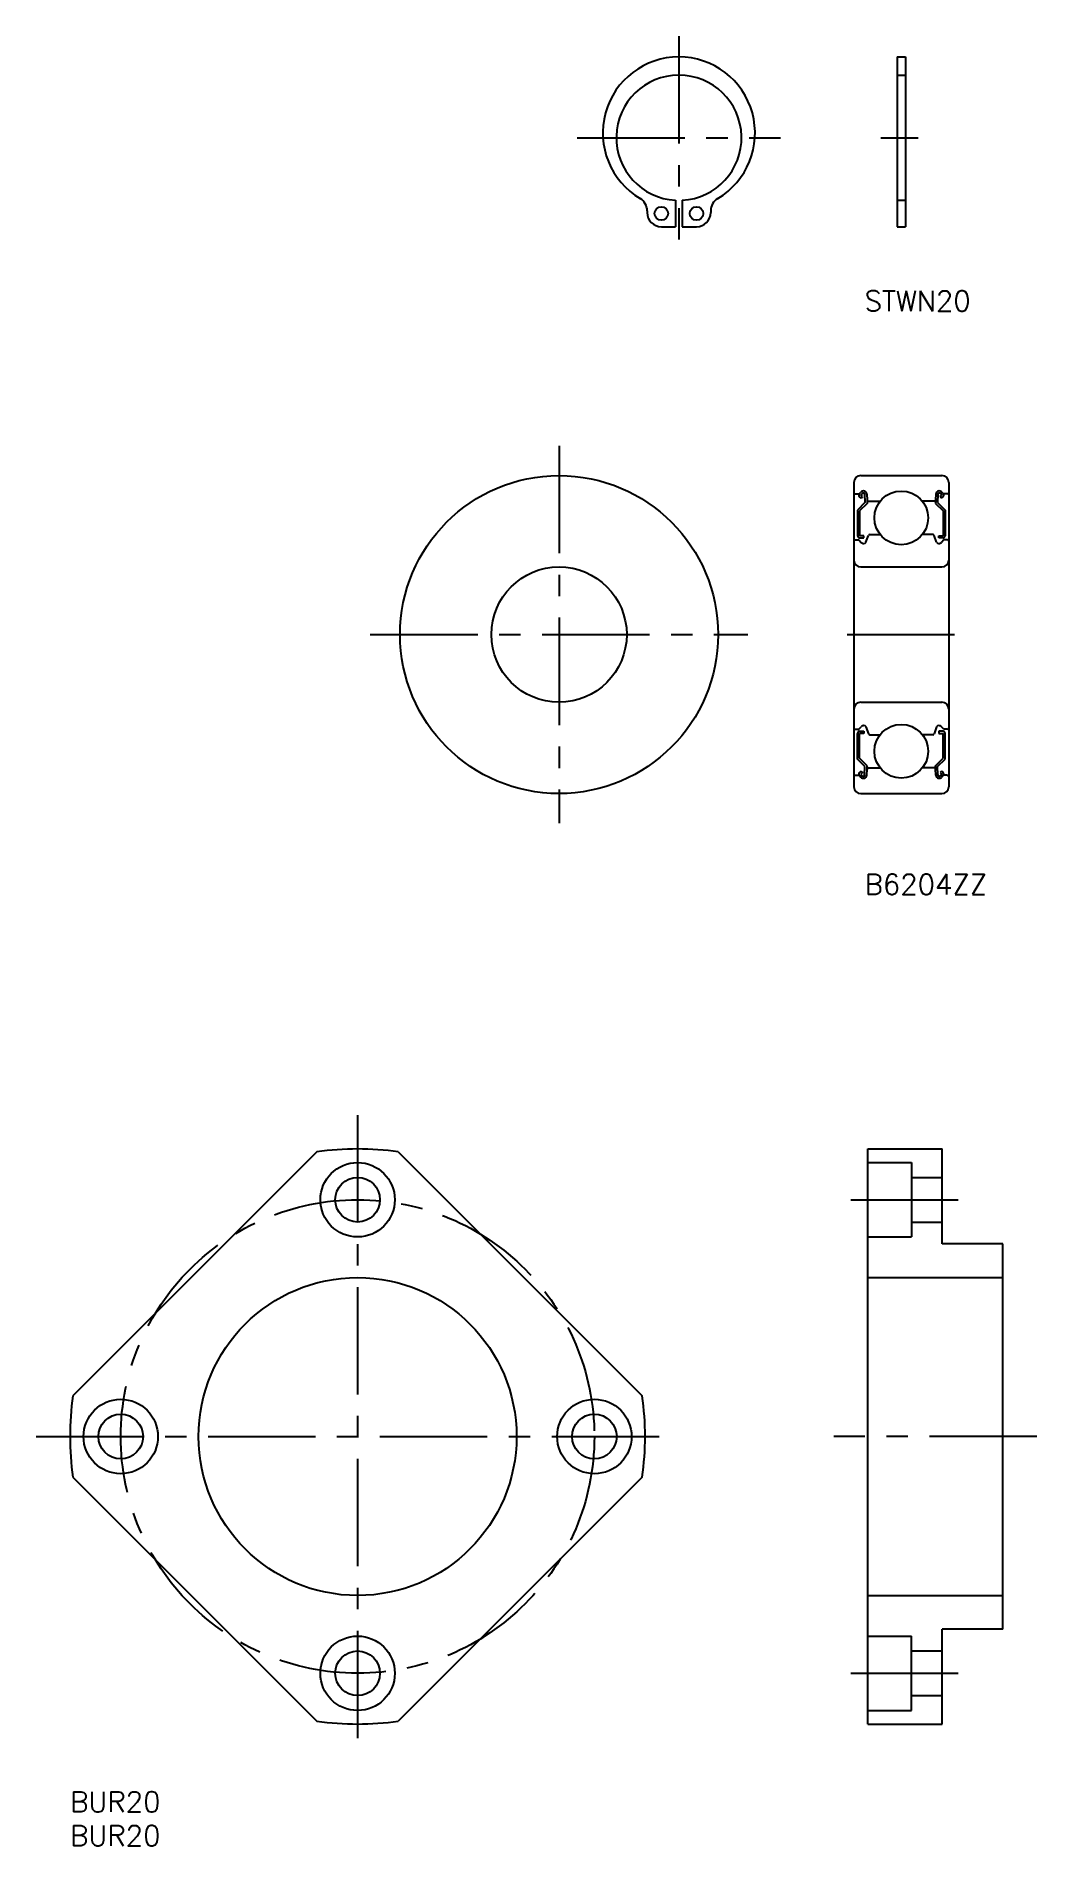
# Model space of a CAD drawing. Extents: x -5 to 143, y -8 to 259.
import ezdxf

# ---------------------------------------------------------------- set-up
doc = ezdxf.new("R2010")
doc.units = 0
doc.header["$LTSCALE"] = 0.5
doc.linetypes.add('CENTER', pattern=[50.8, 31.75, -6.35, 6.35, -6.35])
doc.linetypes.add('DASHED', pattern=[19.05, 12.7, -6.35])
for name, color, linetype in [('MSM_CENTER', 1, 'CENTER'), ('MSM_CONTINUOUS', 7, 'CONTINUOUS'), ('MSM_DASHED', 4, 'DASHED'), ('MSM_PART_NUMBER', 7, 'CONTINUOUS')]:
    doc.layers.add(name, color=color, linetype=linetype)
doc.styles.get("Standard").update_dxf_attribs({"font": 'txt.shx', "height": 3, "bigfont": 'bigfont.shx'})

# ---------------------------------------------------------------- blocks, each defined once
blk = doc.blocks.new('*U2')
at = {"layer": 'MSM_PART_NUMBER'}
blk.add_text('BUR20', height=3, dxfattribs=at).set_placement((0, -3))
blk = doc.blocks.new('*U3')
at = {"layer": 'MSM_PART_NUMBER'}
blk.add_text('BUR20', height=3, dxfattribs=at).set_placement((0, -8))

msp = doc.modelspace()

# ---------------------------------------------------------------- linework, layer by layer
at = {"layer": 'MSM_CENTER'}
for p, q in [((90, 259.49), (90, 229.46)), ((74.98, 244.48), (105.01, 244.48)), ((119.83, 244.48), (125.35, 244.48)), ((72.28, 198.94), (72.28, 143.14)), ((44.38, 171.04), (100.18, 171.04)), ((114.87, 171.04), (130.87, 171.04)), ((42.5, 100), (42.5, 5)), ((115.4, 87.5), (131.4, 87.5)), ((-5, 52.5), (90, 52.5)), ((142.9, 52.5), (112.9, 52.5)), ((115.4, 17.5), (131.4, 17.5))]:
    msp.add_line(p, q, dxfattribs=at)
msp.add_circle((42.5, 52.5), 35, dxfattribs=at)
at = {"layer": 'MSM_CONTINUOUS'}
for p, q in [((122.27, 256.43), (122.27, 231.33)), ((122.27, 256.43), (123.47, 256.43)), ((123.47, 256.43), (123.47, 231.33)), ((85.3, 233.69), (85.3, 233.43)), ((89.5, 235.24), (89.5, 231.33)), ((90.5, 235.24), (90.5, 231.33)), ((90.5, 234.26), (90.5, 234.26)), ((90.5, 233.28), (90.5, 233.28)), ((94.7, 233.69), (94.7, 233.43)), ((87.4, 231.33), (89.5, 231.33)), ((90.5, 231.33), (92.6, 231.33)), ((122.27, 231.33), (123.47, 231.33)), ((115.87, 193.54), (115.87, 148.54)), ((116.87, 194.54), (128.87, 194.54)), ((129.87, 193.54), (129.87, 148.54)), ((116.07, 191.84), (116.65, 191.84)), ((117.5, 190.54), (116.4, 189.44)), ((116.65, 191.84), (116.87, 192.1)), ((116.92, 191.22), (116.69, 191.42)), ((117.8, 190.42), (116.7, 189.32)), ((116.88, 191.65), (117.1, 191.9)), ((117.11, 191.45), (116.88, 191.65)), ((116.92, 191.22), (117.11, 191.45)), ((117.45, 191.78), (117.5, 190.54)), ((117.75, 191.82), (117.83, 190.92)), ((117.8, 191.27), (117.8, 190.42)), ((118.03, 190.74), (119.75, 190.74)), ((127.71, 190.74), (125.99, 190.74)), ((127.99, 191.82), (127.91, 190.92)), ((127.94, 191.27), (127.94, 190.42)), ((127.94, 190.42), (129.04, 189.32)), ((128.29, 191.78), (128.24, 190.54)), ((128.24, 190.54), (129.34, 189.44)), ((128.63, 191.45), (128.86, 191.65)), ((128.83, 191.22), (128.63, 191.45)), ((128.86, 191.65), (128.65, 191.9)), ((128.83, 191.22), (129.06, 191.42)), ((129.09, 191.84), (128.87, 192.1)), ((129.67, 191.84), (129.09, 191.84)), ((116.4, 189.44), (116.4, 185.64)), ((116.7, 189.32), (116.7, 185.64)), ((129.04, 189.32), (129.04, 185.64)), ((129.34, 189.44), (129.34, 185.64)), ((116.07, 185.04), (116.57, 185.04)), ((116.57, 185.04), (116.95, 184.67)), ((117.32, 185.64), (116.7, 185.64)), ((116.7, 185.34), (117.32, 185.34)), ((117.32, 185.34), (117.32, 185.64)), ((117.65, 184.69), (118.02, 185.71)), ((118.21, 185.84), (119.75, 185.84)), ((127.53, 185.84), (125.99, 185.84)), ((128.09, 184.69), (127.72, 185.71)), ((128.42, 185.34), (128.42, 185.64)), ((128.42, 185.64), (129.04, 185.64)), ((129.04, 185.34), (128.42, 185.34)), ((129.17, 185.04), (128.8, 184.67)), ((129.67, 185.04), (129.17, 185.04)), ((116.87, 181.04), (128.87, 181.04)), ((116.87, 161.04), (128.87, 161.04)), ((116.07, 157.04), (116.57, 157.04)), ((116.4, 152.64), (116.4, 156.44)), ((116.57, 157.04), (116.95, 157.41)), ((116.7, 156.74), (117.32, 156.74)), ((116.7, 152.76), (116.7, 156.44)), ((117.32, 156.44), (116.7, 156.44)), ((117.32, 156.74), (117.32, 156.44)), ((117.65, 157.39), (118.02, 156.37)), ((118.21, 156.24), (119.75, 156.24)), ((127.53, 156.24), (125.99, 156.24)), ((128.09, 157.39), (127.72, 156.37)), ((128.42, 156.74), (128.42, 156.44)), ((129.04, 156.74), (128.42, 156.74)), ((128.42, 156.44), (129.04, 156.44)), ((129.17, 157.04), (128.8, 157.41)), ((129.04, 152.76), (129.04, 156.44)), ((129.67, 157.04), (129.17, 157.04)), ((129.34, 152.64), (129.34, 156.44)), ((117.5, 151.54), (116.4, 152.64)), ((117.8, 151.66), (116.7, 152.76)), ((127.94, 151.66), (129.04, 152.76)), ((128.24, 151.54), (129.34, 152.64)), ((116.07, 150.24), (116.65, 150.24)), ((116.65, 150.24), (116.87, 149.98)), ((116.92, 150.86), (116.69, 150.66)), ((117.11, 150.63), (116.88, 150.43)), ((116.88, 150.43), (117.1, 150.18)), ((116.92, 150.86), (117.11, 150.63)), ((117.45, 150.3), (117.5, 151.54)), ((117.75, 150.26), (117.83, 151.16)), ((117.8, 150.81), (117.8, 151.66)), ((118.03, 151.34), (119.75, 151.34)), ((127.71, 151.34), (125.99, 151.34)), ((127.99, 150.26), (127.91, 151.16)), ((127.94, 150.81), (127.94, 151.66)), ((128.29, 150.3), (128.24, 151.54)), ((128.83, 150.86), (128.63, 150.63)), ((128.63, 150.63), (128.86, 150.43)), ((128.86, 150.43), (128.65, 150.18)), ((128.83, 150.86), (129.06, 150.66)), ((129.09, 150.24), (128.87, 149.98)), ((129.67, 150.24), (129.09, 150.24)), ((116.87, 147.54), (128.87, 147.54)), ((36.49, 94.57), (0.43, 58.51)), ((48.51, 94.57), (84.57, 58.51)), ((117.9, 10), (117.9, 95)), ((117.9, 95), (128.9, 95)), ((128.9, 81), (128.9, 95)), ((117.9, 93), (124.4, 93)), ((124.4, 93), (124.4, 82)), ((124.4, 90.8), (128.9, 90.8)), ((124.4, 84.2), (128.9, 84.2)), ((117.9, 82), (124.4, 82)), ((137.9, 81), (128.9, 81)), ((137.9, 24), (137.9, 81)), ((117.9, 76), (137.9, 76)), ((0.43, 46.49), (36.49, 10.43)), ((84.57, 46.49), (48.51, 10.43)), ((117.9, 29), (137.9, 29)), ((117.9, 23), (124.4, 23)), ((124.4, 12), (124.4, 23)), ((128.9, 10), (128.9, 24)), ((137.9, 24), (128.9, 24)), ((124.4, 20.8), (128.9, 20.8)), ((124.4, 14.2), (128.9, 14.2)), ((117.9, 12), (124.4, 12)), ((117.9, 10), (128.9, 10))]:
    msp.add_line(p, q, dxfattribs=at)
for centre, radius in [((87.4, 233.28), 1), ((92.6, 233.28), 1), ((72.28, 171.04), 23.5), ((122.87, 188.29), 3.97), ((72.28, 171.04), 10), ((122.87, 153.79), 3.97), ((42.5, 87.5), 5.5), ((42.5, 87.5), 3.3), ((42.5, 52.5), 23.5), ((7.5, 52.5), 5.5), ((77.5, 52.5), 5.5), ((7.5, 52.5), 3.3), ((77.5, 52.5), 3.3), ((42.5, 17.5), 5.5), ((42.5, 17.5), 3.3)]:
    msp.add_circle(centre, radius, dxfattribs=at)
for centre, radius, start, end in [((90, 245.18), 11.25, 300.6214, 239.3786), ((90, 244.48), 9.25, 273.0986, 266.9014), ((83.2, 233.69), 2.1, 0, 59.3786), ((96.8, 233.69), 2.1, 120.6214, 180), ((87.4, 233.43), 2.1, 180, 270), ((92.6, 233.43), 2.1, 270, 0), ((116.87, 193.54), 1, 90, 180), ((128.87, 193.54), 1, 0, 90), ((116.07, 192.04), 0.2, 180, 270), ((116.88, 191.65), 0.3, 139.9098, 229.9963), ((117.26, 191.78), 0.5, 4.987, 139.9098), ((117.25, 191.77), 0.2, 2.3754, 139.9922), ((118.03, 190.94), 0.2, 184.987, 270), ((127.71, 190.94), 0.2, 270, 355.013), ((128.49, 191.78), 0.5, 40.0902, 175.013), ((128.49, 191.77), 0.2, 40.0078, 177.6246), ((128.86, 191.65), 0.3, 310.0037, 40.0902), ((129.67, 192.04), 0.2, 270, 0), ((116.07, 184.84), 0.2, 90, 180), ((116.7, 185.64), 0.3, 180, 270), ((117.37, 185.09), 0.6, 225, 267.9591), ((117.37, 184.79), 0.3, 265.5374, 340.0299), ((118.21, 185.64), 0.2, 90, 160.0299), ((127.53, 185.64), 0.2, 19.9701, 90), ((128.37, 184.79), 0.3, 199.9701, 274.4626), ((128.37, 185.09), 0.6, 272.0409, 315), ((129.04, 185.64), 0.3, 270, 0), ((129.67, 184.84), 0.2, 0, 90), ((116.87, 182.04), 1, 180, 270), ((128.87, 182.04), 1, 270, 0), ((116.87, 160.04), 1, 90, 180), ((128.87, 160.04), 1, 0, 90), ((116.07, 157.24), 0.2, 180, 270), ((116.7, 156.44), 0.3, 90, 180), ((117.37, 156.99), 0.6, 92.0409, 135), ((117.37, 157.29), 0.3, 19.9701, 94.4626), ((118.21, 156.44), 0.2, 199.9701, 270), ((127.53, 156.44), 0.2, 270, 340.0299), ((128.37, 157.29), 0.3, 85.5374, 160.0299), ((128.37, 156.99), 0.6, 45, 87.9591), ((129.04, 156.44), 0.3, 0, 90), ((129.67, 157.24), 0.2, 270, 0), ((116.07, 150.04), 0.2, 90, 180), ((116.88, 150.43), 0.3, 130.0037, 220.0902), ((117.26, 150.3), 0.5, 220.0902, 355.013), ((117.25, 150.3), 0.2, 220.0078, 357.6246), ((118.03, 151.14), 0.2, 90, 175.013), ((127.71, 151.14), 0.2, 4.987, 90), ((128.49, 150.3), 0.5, 184.987, 319.9098), ((128.49, 150.3), 0.2, 182.3754, 319.9922), ((128.86, 150.43), 0.3, 319.9098, 49.9963), ((129.67, 150.04), 0.2, 0, 90), ((116.87, 148.54), 1, 180, 270), ((128.87, 148.54), 1, 270, 0), ((42.5, 52.5), 42.5, 81.8699, 98.1301), ((42.5, 52.5), 42.5, 171.8699, 188.1301), ((42.5, 52.5), 42.5, 351.8699, 8.1301), ((42.5, 52.5), 42.5, 261.8699, 278.1301)]:
    msp.add_arc(centre, radius, start, end, dxfattribs=at)
at = {"layer": 'MSM_DASHED'}
for p, q in [((122.27, 253.73), (123.47, 253.73)), ((122.27, 235.23), (123.47, 235.23))]:
    msp.add_line(p, q, dxfattribs=at)

# ---------------------------------------------------------------- block references
at = {"layer": 'MSM_CONTINUOUS'}
for name in ['*U2', '*U3']:
    msp.add_blockref(name, (0, 0), dxfattribs=at)

# ---------------------------------------------------------------- texts
at = {"layer": 'MSM_PART_NUMBER'}
for s, p in [('STWN20', (117.44, 218.86)), ('B6204ZZ', (117.44, 132.61))]:
    msp.add_text(s, height=3, dxfattribs=at).set_placement(p)

doc.saveas('drawing.dxf')
